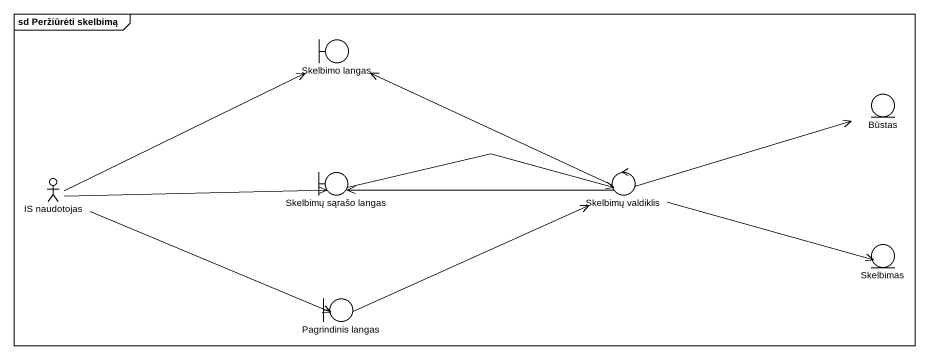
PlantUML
@startuml
mainframe sd Peržiūrėti skelbimą
boundary "Skelbimo langas" as Skelbimo_langas
entity Būstas
actor "IS naudotojas" as IS_naudotojas
boundary "Skelbimų sąrašo langas" as Skelbimų_sąrašo_langas
control "Skelbimų valdiklis" as Skelbimų_valdiklis
entity Skelbimas
boundary "Pagrindinis langas" as Pagrindinis_langas
IS_naudotojas -right-> Skelbimo_langas
IS_naudotojas -right-> Skelbimų_sąrašo_langas
IS_naudotojas -right-> Pagrindinis_langas
Skelbimų_sąrašo_langas -right-> Skelbimų_valdiklis
Skelbimų_valdiklis -left-> Skelbimo_langas
Skelbimų_valdiklis -right-> Būstas
Skelbimų_valdiklis -left-> Skelbimų_sąrašo_langas
Skelbimų_valdiklis -right-> Skelbimas
Pagrindinis_langas -right-> Skelbimų_valdiklis
@enduml
